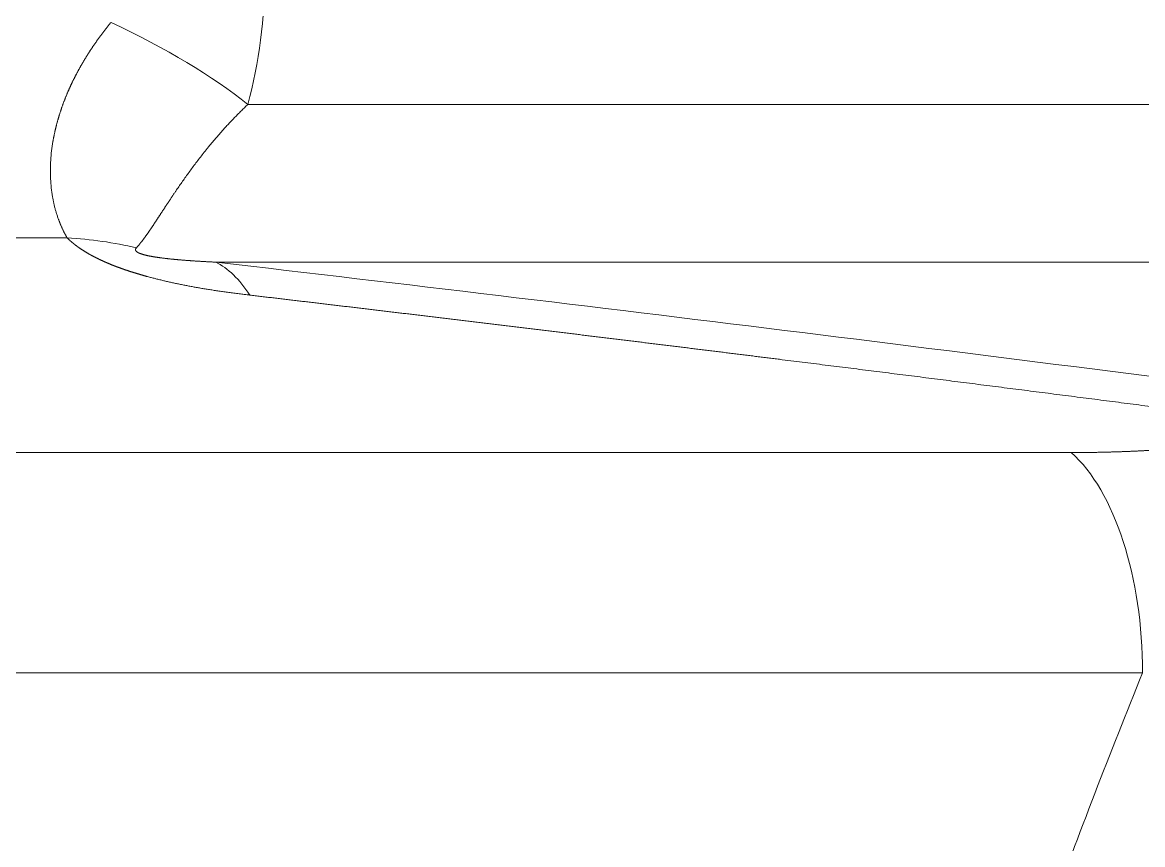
# Model space of a CAD drawing. Header units: millimetres. Extents: x 4664 to 8864, y -38 to 2932.
# Drawn here: x 7827.81 to 7833.89, y 1802.69 to 1807.16 of the extents above; entities that cross this region are included whole.
import ezdxf

# ---------------------------------------------------------------- set-up
doc = ezdxf.new("R2010")
doc.units = ezdxf.units.MM

msp = doc.modelspace()

# ---------------------------------------------------------------- linework, layer by layer
at = {"lineweight": 5}
for p, q in [((7841.5375, 1806.7114), (7829.0313, 1806.7114)), ((7828.05, 1805.9873), (7809.6476, 1805.9873)), ((7828.8569, 1805.8553), (7838.1097, 1805.8553)), ((7833.5016, 1804.8221), (7812.9826, 1804.8221)), ((7833.8887, 1803.6274), (7812.5709, 1803.6274))]:
    msp.add_line(p, q, dxfattribs=at)
at = {"lineweight": 5, "extrusion": (0, 0, -1)}
for centre, major_axis, ratio, start_param, end_param in [((7826.8918, 1806.7114), (2.5259, -0.6646), 0.341532, 5.205886, 5.626781), ((7827.4673, 1803.598), (1.851, 1.8427), 0.824618, 5.645584, 5.811601), ((7828.467, 1803.2872), (0.3015, 2.5944), 0.315798, 0.11039, 0.365226), ((7850.6804, 1797.2458), (54.288, -8.8397), 0.099808, 4.282503, 4.405157), ((7833.2393, 1803.6274), (0, -1.3059), 0.497219, 3.557424, 4.712389)]:
    msp.add_ellipse(centre, major_axis=major_axis, ratio=ratio, start_param=start_param, end_param=end_param, dxfattribs=at)
at = {"lineweight": 5}
for points, knots in [([(7829.0313, 1806.7114), (7829.0905, 1806.9362), (7829.1242, 1807.1797), (7829.1241, 1807.6685), (7829.0904, 1807.9116), (7829.0313, 1808.1362)], [0, 0, 0, 0, 0.5, 0.5, 1, 1, 1, 1]), ([(7828.2882, 1807.1563), (7828.2869, 1807.1547), (7828.2844, 1807.1516), (7828.2806, 1807.1469), (7828.2768, 1807.1423), (7828.273, 1807.1376), (7828.2692, 1807.1329), (7828.2655, 1807.1282), (7828.2618, 1807.1235), (7828.2581, 1807.1188), (7828.2544, 1807.114), (7828.2507, 1807.1093), (7828.2471, 1807.1046), (7828.2435, 1807.0998), (7828.2399, 1807.0951), (7828.2363, 1807.0903), (7828.2328, 1807.0856), (7828.2292, 1807.0808), (7828.2257, 1807.076), (7828.2222, 1807.0713), (7828.2188, 1807.0665), (7828.2153, 1807.0617), (7828.2119, 1807.0569), (7828.2085, 1807.0521), (7828.2051, 1807.0473), (7828.2018, 1807.0425), (7828.1984, 1807.0377), (7828.1951, 1807.0329), (7828.1918, 1807.028), (7828.1885, 1807.0232), (7828.1853, 1807.0184), (7828.182, 1807.0135), (7828.1788, 1807.0087), (7828.1756, 1807.0038), (7828.1725, 1806.999), (7828.1693, 1806.9941), (7828.1662, 1806.9893), (7828.1631, 1806.9844), (7828.16, 1806.9795), (7828.157, 1806.9746), (7828.1539, 1806.9698), (7828.1509, 1806.9649), (7828.1479, 1806.96), (7828.145, 1806.9551), (7828.142, 1806.9502), (7828.1391, 1806.9453), (7828.1362, 1806.9404), (7828.1333, 1806.9355), (7828.1305, 1806.9305), (7828.1276, 1806.9256), (7828.1248, 1806.9207), (7828.122, 1806.9158), (7828.1192, 1806.9109), (7828.1165, 1806.9059), (7828.1138, 1806.901), (7828.1111, 1806.8961), (7828.1084, 1806.8911), (7828.1057, 1806.8862), (7828.1031, 1806.8812), (7828.1005, 1806.8763), (7828.0979, 1806.8713), (7828.0953, 1806.8664), (7828.0928, 1806.8614), (7828.0903, 1806.8565), (7828.0878, 1806.8515), (7828.0853, 1806.8465), (7828.0829, 1806.8416), (7828.0804, 1806.8366), (7828.078, 1806.8316), (7828.0756, 1806.8267), (7828.0733, 1806.8217), (7828.0709, 1806.8167), (7828.0686, 1806.8117), (7828.0663, 1806.8068), (7828.0641, 1806.8018), (7828.0618, 1806.7968), (7828.0596, 1806.7918), (7828.0574, 1806.7868), (7828.0553, 1806.7819), (7828.0531, 1806.7769), (7828.051, 1806.7719), (7828.0489, 1806.7669), (7828.0468, 1806.7619), (7828.0447, 1806.7569), (7828.0427, 1806.7519), (7828.0407, 1806.747), (7828.0387, 1806.742), (7828.0368, 1806.737), (7828.0348, 1806.732), (7828.0329, 1806.727), (7828.031, 1806.722), (7828.0292, 1806.717), (7828.0273, 1806.7121), (7828.0255, 1806.7071), (7828.0237, 1806.7021), (7828.0219, 1806.6971), (7828.0202, 1806.6921), (7828.0185, 1806.6871), (7828.0168, 1806.6822), (7828.0151, 1806.6772), (7828.0135, 1806.6722), (7828.0118, 1806.6672), (7828.0102, 1806.6622), (7828.0087, 1806.6573), (7828.0071, 1806.6523), (7828.0056, 1806.6473), (7828.0041, 1806.6424), (7828.0026, 1806.6374), (7828.0011, 1806.6324), (7827.9997, 1806.6275), (7827.9983, 1806.6225), (7827.9969, 1806.6176), (7827.9956, 1806.6126), (7827.9942, 1806.6077), (7827.9929, 1806.6027), (7827.9916, 1806.5978), (7827.9904, 1806.5928), (7827.9891, 1806.5879), (7827.9879, 1806.583), (7827.9868, 1806.578), (7827.9856, 1806.5731), (7827.9845, 1806.5682), (7827.9833, 1806.5633), (7827.9823, 1806.5584), (7827.9812, 1806.5535), (7827.9802, 1806.5486), (7827.9792, 1806.5437), (7827.9782, 1806.5388), (7827.9772, 1806.5339), (7827.9763, 1806.529), (7827.9754, 1806.5241), (7827.9745, 1806.5192), (7827.9736, 1806.5144), (7827.9701, 1806.4941), (7827.965, 1806.4583), (7827.9604, 1806.4076), (7827.9585, 1806.3571), (7827.9594, 1806.3071), (7827.9632, 1806.258), (7827.9684, 1806.2206), (7827.9734, 1806.1938), (7827.977, 1806.1767), (7827.9811, 1806.1593), (7827.9857, 1806.1415), (7827.991, 1806.1235), (7827.9968, 1806.1053), (7828.0018, 1806.0913), (7828.0055, 1806.0814), (7828.0077, 1806.0755), (7828.01, 1806.0698), (7828.0122, 1806.0641), (7828.0146, 1806.0585), (7828.0169, 1806.0529), (7828.0193, 1806.0474), (7828.0217, 1806.042), (7828.0242, 1806.0367), (7828.0266, 1806.0314), (7828.0291, 1806.0262), (7828.0316, 1806.0211), (7828.0342, 1806.016), (7828.0368, 1806.011), (7828.0394, 1806.0061), (7828.042, 1806.0013), (7828.0446, 1805.9966), (7828.0473, 1805.9919), (7828.0491, 1805.9888), (7828.05, 1805.9873)], [0, 0, 0, 0, 0.003859, 0.007715, 0.01157, 0.015422, 0.019272, 0.023121, 0.026967, 0.030812, 0.034655, 0.038496, 0.042335, 0.046172, 0.050007, 0.05384, 0.057672, 0.061502, 0.06533, 0.069157, 0.072981, 0.076804, 0.080626, 0.084446, 0.088264, 0.092081, 0.095896, 0.099709, 0.103521, 0.107332, 0.111141, 0.114948, 0.118754, 0.122559, 0.126362, 0.130164, 0.133965, 0.137764, 0.141562, 0.145359, 0.149154, 0.152948, 0.156741, 0.160533, 0.164324, 0.168113, 0.171902, 0.175689, 0.179475, 0.18326, 0.187044, 0.190827, 0.194609, 0.19839, 0.202171, 0.20595, 0.209728, 0.213506, 0.217282, 0.221058, 0.224833, 0.228607, 0.232381, 0.236153, 0.239925, 0.243697, 0.247467, 0.251237, 0.255006, 0.258775, 0.262543, 0.266311, 0.270078, 0.273844, 0.27761, 0.281376, 0.285141, 0.288906, 0.29267, 0.296434, 0.300198, 0.303961, 0.307724, 0.311486, 0.315249, 0.319011, 0.322773, 0.326535, 0.330296, 0.334057, 0.337819, 0.34158, 0.345341, 0.349102, 0.352863, 0.356624, 0.360385, 0.364146, 0.367907, 0.371669, 0.37543, 0.379191, 0.382953, 0.386715, 0.390477, 0.394239, 0.398001, 0.401764, 0.405527, 0.409291, 0.413054, 0.416818, 0.420583, 0.424347, 0.428113, 0.431878, 0.435645, 0.439411, 0.443178, 0.446946, 0.450714, 0.454483, 0.458253, 0.462023, 0.465794, 0.469565, 0.473337, 0.47711, 0.480884, 0.484658, 0.488434, 0.49221, 0.495987, 0.499764, 0.539466, 0.579935, 0.621194, 0.663266, 0.706173, 0.749935, 0.765539, 0.781883, 0.798967, 0.816792, 0.835357, 0.854665, 0.874715, 0.88132, 0.887925, 0.894528, 0.90113, 0.90773, 0.91433, 0.920927, 0.927524, 0.934119, 0.940713, 0.947306, 0.953897, 0.960487, 0.967076, 0.973663, 0.980249, 0.986834, 0.993418, 1, 1, 1, 1]), ([(7828.4259, 1805.933), (7828.4264, 1805.9336), (7828.4275, 1805.9348), (7828.4292, 1805.9366), (7828.4308, 1805.9385), (7828.4325, 1805.9404), (7828.4342, 1805.9423), (7828.4359, 1805.9443), (7828.4376, 1805.9463), (7828.4393, 1805.9483), (7828.4411, 1805.9504), (7828.4428, 1805.9525), (7828.4446, 1805.9546), (7828.4464, 1805.9568), (7828.4482, 1805.959), (7828.45, 1805.9613), (7828.4518, 1805.9636), (7828.4536, 1805.9659), (7828.4555, 1805.9683), (7828.4574, 1805.9707), (7828.4593, 1805.9732), (7828.4612, 1805.9757), (7828.4631, 1805.9782), (7828.465, 1805.9808), (7828.467, 1805.9835), (7828.469, 1805.9861), (7828.471, 1805.9889), (7828.473, 1805.9916), (7828.475, 1805.9944), (7828.4771, 1805.9973), (7828.4791, 1806.0002), (7828.4812, 1806.0031), (7828.4833, 1806.0061), (7828.4855, 1806.0091), (7828.4876, 1806.0122), (7828.4898, 1806.0153), (7828.492, 1806.0185), (7828.4943, 1806.0217), (7828.4965, 1806.025), (7828.4988, 1806.0283), (7828.5011, 1806.0317), (7828.5034, 1806.0351), (7828.5058, 1806.0386), (7828.5082, 1806.0421), (7828.5106, 1806.0457), (7828.513, 1806.0493), (7828.5155, 1806.053), (7828.518, 1806.0568), (7828.5205, 1806.0605), (7828.523, 1806.0644), (7828.5256, 1806.0683), (7828.5282, 1806.0722), (7828.5309, 1806.0762), (7828.5335, 1806.0803), (7828.5362, 1806.0844), (7828.539, 1806.0886), (7828.5417, 1806.0928), (7828.5446, 1806.0971), (7828.5474, 1806.1014), (7828.5503, 1806.1058), (7828.5532, 1806.1103), (7828.5561, 1806.1148), (7828.5591, 1806.1194), (7828.5622, 1806.124), (7828.5652, 1806.1287), (7828.5683, 1806.1334), (7828.5715, 1806.1382), (7828.5747, 1806.1431), (7828.5779, 1806.148), (7828.5812, 1806.153), (7828.5845, 1806.1581), (7828.5879, 1806.1632), (7828.5913, 1806.1683), (7828.5947, 1806.1736), (7828.5982, 1806.1789), (7828.6017, 1806.1842), (7828.6053, 1806.1896), (7828.609, 1806.1951), (7828.6127, 1806.2007), (7828.6164, 1806.2063), (7828.6202, 1806.2119), (7828.624, 1806.2177), (7828.6279, 1806.2235), (7828.6319, 1806.2293), (7828.6359, 1806.2352), (7828.6399, 1806.2412), (7828.6479, 1806.2529), (7828.66, 1806.2705), (7828.6766, 1806.2944), (7828.6938, 1806.3186), (7828.7116, 1806.3432), (7828.7299, 1806.3682), (7828.7489, 1806.3935), (7828.7685, 1806.4191), (7828.7887, 1806.445), (7828.8048, 1806.4652), (7828.8164, 1806.4796), (7828.8232, 1806.4879), (7828.8301, 1806.4963), (7828.837, 1806.5046), (7828.844, 1806.513), (7828.8511, 1806.5213), (7828.8583, 1806.5297), (7828.8655, 1806.538), (7828.8727, 1806.5464), (7828.8801, 1806.5547), (7828.8875, 1806.5631), (7828.895, 1806.5714), (7828.9025, 1806.5797), (7828.9101, 1806.5881), (7828.9177, 1806.5964), (7828.9255, 1806.6047), (7828.9332, 1806.613), (7828.9411, 1806.6212), (7828.949, 1806.6295), (7828.9569, 1806.6378), (7828.965, 1806.646), (7828.9731, 1806.6542), (7828.9812, 1806.6624), (7828.9894, 1806.6706), (7828.9977, 1806.6788), (7829.006, 1806.687), (7829.0144, 1806.6951), (7829.0228, 1806.7033), (7829.0285, 1806.7087), (7829.0313, 1806.7114)], [0, 0, 0, 0, 0.004458, 0.00895, 0.013476, 0.018036, 0.02263, 0.027257, 0.031919, 0.036614, 0.041343, 0.046106, 0.050902, 0.055733, 0.060597, 0.065496, 0.070428, 0.075394, 0.080394, 0.085428, 0.090496, 0.095597, 0.100733, 0.105902, 0.111106, 0.116343, 0.121614, 0.126919, 0.132258, 0.137631, 0.143038, 0.148478, 0.153953, 0.159462, 0.165004, 0.17058, 0.176191, 0.181835, 0.187513, 0.193225, 0.198971, 0.204751, 0.210565, 0.216413, 0.222295, 0.228211, 0.23416, 0.240144, 0.246162, 0.252213, 0.258299, 0.264418, 0.270572, 0.276759, 0.282981, 0.289236, 0.295525, 0.301848, 0.308206, 0.314597, 0.321022, 0.327481, 0.333974, 0.340501, 0.347062, 0.353657, 0.360286, 0.366949, 0.373646, 0.380377, 0.387142, 0.393941, 0.400774, 0.407641, 0.414542, 0.421477, 0.428446, 0.435449, 0.442485, 0.449556, 0.456661, 0.4638, 0.470973, 0.47818, 0.48542, 0.492695, 0.500004, 0.527882, 0.555727, 0.58354, 0.611321, 0.639069, 0.666785, 0.694469, 0.72212, 0.749739, 0.758495, 0.767243, 0.775981, 0.78471, 0.793431, 0.802142, 0.810844, 0.819536, 0.82822, 0.836895, 0.845561, 0.854217, 0.862865, 0.871504, 0.880133, 0.888754, 0.897365, 0.905967, 0.914561, 0.923145, 0.931721, 0.940287, 0.948844, 0.957393, 0.965932, 0.974463, 0.982984, 0.991497, 1, 1, 1, 1]), ([(7828.05, 1805.9873), (7828.0506, 1805.9868), (7828.0516, 1805.9857), (7828.0532, 1805.9842), (7828.0548, 1805.9826), (7828.0564, 1805.9811), (7828.058, 1805.9795), (7828.0596, 1805.978), (7828.0612, 1805.9765), (7828.0629, 1805.9749), (7828.0646, 1805.9734), (7828.0663, 1805.9719), (7828.068, 1805.9704), (7828.0697, 1805.9689), (7828.0714, 1805.9673), (7828.0732, 1805.9658), (7828.0749, 1805.9643), (7828.0767, 1805.9628), (7828.0785, 1805.9613), (7828.0803, 1805.9598), (7828.0821, 1805.9583), (7828.0839, 1805.9568), (7828.0857, 1805.9553), (7828.0876, 1805.9539), (7828.0895, 1805.9524), (7828.0914, 1805.9509), (7828.0933, 1805.9494), (7828.0952, 1805.948), (7828.0971, 1805.9465), (7828.099, 1805.945), (7828.101, 1805.9436), (7828.103, 1805.9421), (7828.1049, 1805.9406), (7828.1069, 1805.9392), (7828.1089, 1805.9377), (7828.111, 1805.9363), (7828.113, 1805.9348), (7828.1151, 1805.9334), (7828.1171, 1805.932), (7828.1192, 1805.9305), (7828.1213, 1805.9291), (7828.1234, 1805.9277), (7828.1255, 1805.9262), (7828.1277, 1805.9248), (7828.1298, 1805.9234), (7828.132, 1805.922), (7828.1342, 1805.9206), (7828.1363, 1805.9192), (7828.1386, 1805.9178), (7828.1408, 1805.9164), (7828.143, 1805.915), (7828.1453, 1805.9136), (7828.1475, 1805.9122), (7828.1498, 1805.9108), (7828.1521, 1805.9094), (7828.1544, 1805.908), (7828.1567, 1805.9066), (7828.159, 1805.9052), (7828.1614, 1805.9039), (7828.1637, 1805.9025), (7828.1661, 1805.9011), (7828.1685, 1805.8998), (7828.1709, 1805.8984), (7828.1733, 1805.8971), (7828.1758, 1805.8957), (7828.1782, 1805.8943), (7828.1807, 1805.893), (7828.1831, 1805.8916), (7828.1856, 1805.8903), (7828.1881, 1805.889), (7828.1906, 1805.8876), (7828.1932, 1805.8863), (7828.1957, 1805.885), (7828.1983, 1805.8836), (7828.2008, 1805.8823), (7828.2034, 1805.881), (7828.206, 1805.8797), (7828.2086, 1805.8784), (7828.2113, 1805.8771), (7828.2139, 1805.8758), (7828.2165, 1805.8744), (7828.2192, 1805.8731), (7828.2219, 1805.8718), (7828.2246, 1805.8706), (7828.2273, 1805.8693), (7828.23, 1805.868), (7828.2328, 1805.8667), (7828.2355, 1805.8654), (7828.2383, 1805.8641), (7828.2411, 1805.8629), (7828.2438, 1805.8616), (7828.2467, 1805.8603), (7828.2495, 1805.859), (7828.2523, 1805.8578), (7828.2552, 1805.8565), (7828.258, 1805.8553), (7828.2609, 1805.854), (7828.2638, 1805.8528), (7828.2667, 1805.8515), (7828.2696, 1805.8503), (7828.2725, 1805.849), (7828.2755, 1805.8478), (7828.2785, 1805.8466), (7828.2814, 1805.8453), (7828.2844, 1805.8441), (7828.2874, 1805.8429), (7828.2904, 1805.8417), (7828.2935, 1805.8404), (7828.2965, 1805.8392), (7828.2996, 1805.838), (7828.3026, 1805.8368), (7828.3057, 1805.8356), (7828.3088, 1805.8344), (7828.3119, 1805.8332), (7828.3151, 1805.832), (7828.3182, 1805.8308), (7828.3214, 1805.8296), (7828.3245, 1805.8284), (7828.3277, 1805.8273), (7828.3309, 1805.8261), (7828.3341, 1805.8249), (7828.3374, 1805.8237), (7828.3406, 1805.8226), (7828.3438, 1805.8214), (7828.3471, 1805.8202), (7828.3504, 1805.8191), (7828.3537, 1805.8179), (7828.357, 1805.8167), (7828.3603, 1805.8156), (7828.3637, 1805.8144), (7828.367, 1805.8133), (7828.3704, 1805.8122), (7828.3738, 1805.811), (7828.3771, 1805.8099), (7828.3806, 1805.8088), (7828.384, 1805.8076), (7828.3874, 1805.8065), (7828.3909, 1805.8054), (7828.3943, 1805.8043), (7828.3978, 1805.8031), (7828.4013, 1805.802), (7828.4048, 1805.8009), (7828.4083, 1805.7998), (7828.4118, 1805.7987), (7828.4154, 1805.7976), (7828.4189, 1805.7965), (7828.4225, 1805.7954), (7828.4261, 1805.7943), (7828.4297, 1805.7932), (7828.4333, 1805.7922), (7828.4369, 1805.7911), (7828.4406, 1805.79), (7828.4442, 1805.7889), (7828.4479, 1805.7878), (7828.4516, 1805.7868), (7828.4553, 1805.7857), (7828.459, 1805.7847), (7828.4627, 1805.7836), (7828.4665, 1805.7825), (7828.4702, 1805.7815), (7828.474, 1805.7804), (7828.4778, 1805.7794), (7828.487, 1805.7769), (7828.5017, 1805.7729), (7828.5221, 1805.7676), (7828.5428, 1805.7624), (7828.5636, 1805.7573), (7828.5848, 1805.7523), (7828.6062, 1805.7474), (7828.6278, 1805.7426), (7828.6497, 1805.738), (7828.6718, 1805.7334), (7828.6942, 1805.7289), (7828.7169, 1805.7246), (7828.7398, 1805.7204), (7828.7591, 1805.7169), (7828.7747, 1805.7142), (7828.7867, 1805.7122), (7828.7988, 1805.7102), (7828.811, 1805.7082), (7828.8234, 1805.7062), (7828.836, 1805.7042), (7828.8487, 1805.7023), (7828.8615, 1805.7003), (7828.8745, 1805.6984), (7828.8876, 1805.6965), (7828.9008, 1805.6946), (7828.9142, 1805.6927), (7828.9278, 1805.6908), (7828.9414, 1805.689), (7828.9553, 1805.6872), (7828.9692, 1805.6853), (7828.9834, 1805.6835), (7828.9976, 1805.6817), (7829.012, 1805.68), (7829.0266, 1805.6782), (7829.0363, 1805.6771), (7829.0412, 1805.6765)], [0, 0, 0, 0, 0.003331, 0.006653, 0.009966, 0.013271, 0.016566, 0.019854, 0.023133, 0.026403, 0.029666, 0.03292, 0.036166, 0.039405, 0.042635, 0.045858, 0.049073, 0.052281, 0.055482, 0.058675, 0.061861, 0.065039, 0.068211, 0.071376, 0.074534, 0.077686, 0.080831, 0.08397, 0.087102, 0.090229, 0.093349, 0.096463, 0.099571, 0.102674, 0.105771, 0.108862, 0.111948, 0.115029, 0.118105, 0.121176, 0.124241, 0.127302, 0.130359, 0.133411, 0.136458, 0.139501, 0.14254, 0.145575, 0.148606, 0.151633, 0.154656, 0.157676, 0.160693, 0.163706, 0.166716, 0.169723, 0.172727, 0.175728, 0.178726, 0.181722, 0.184716, 0.187707, 0.190696, 0.193683, 0.196668, 0.199652, 0.202634, 0.205614, 0.208593, 0.21157, 0.214547, 0.217522, 0.220497, 0.223471, 0.226444, 0.229417, 0.23239, 0.235362, 0.238334, 0.241307, 0.244279, 0.247252, 0.250225, 0.253199, 0.256174, 0.259149, 0.262125, 0.265103, 0.268081, 0.271061, 0.274043, 0.277026, 0.280011, 0.282998, 0.285986, 0.288977, 0.29197, 0.294966, 0.297964, 0.300965, 0.303968, 0.306974, 0.309984, 0.312996, 0.316012, 0.319031, 0.322054, 0.32508, 0.32811, 0.331144, 0.334182, 0.337225, 0.340271, 0.343322, 0.346377, 0.349437, 0.352501, 0.355571, 0.358645, 0.361725, 0.36481, 0.3679, 0.370995, 0.374096, 0.377203, 0.380315, 0.383434, 0.386558, 0.389688, 0.392825, 0.395968, 0.399118, 0.402274, 0.405436, 0.408606, 0.411782, 0.414965, 0.418156, 0.421354, 0.424558, 0.427771, 0.430991, 0.434218, 0.437453, 0.440696, 0.443947, 0.447206, 0.450473, 0.453748, 0.457031, 0.460323, 0.463624, 0.466932, 0.47025, 0.473576, 0.476912, 0.480256, 0.483609, 0.486971, 0.490343, 0.493724, 0.497114, 0.500514, 0.518492, 0.536632, 0.554945, 0.573441, 0.592128, 0.611016, 0.630114, 0.649431, 0.668975, 0.688753, 0.708774, 0.729046, 0.749574, 0.760073, 0.77071, 0.781486, 0.792402, 0.803457, 0.814654, 0.825993, 0.837475, 0.8491, 0.860869, 0.872782, 0.884841, 0.897046, 0.909397, 0.921895, 0.934541, 0.947335, 0.960277, 0.973369, 0.986609, 1, 1, 1, 1]), ([(7828.8569, 1805.8553), (7828.8542, 1805.8554), (7828.8489, 1805.8557), (7828.8409, 1805.8561), (7828.8331, 1805.8565), (7828.8253, 1805.8569), (7828.8175, 1805.8573), (7828.8099, 1805.8577), (7828.8023, 1805.8581), (7828.7948, 1805.8585), (7828.7874, 1805.8589), (7828.78, 1805.8594), (7828.7727, 1805.8598), (7828.7655, 1805.8602), (7828.7584, 1805.8607), (7828.7513, 1805.8611), (7828.7444, 1805.8616), (7828.7374, 1805.862), (7828.7306, 1805.8625), (7828.7239, 1805.863), (7828.7172, 1805.8634), (7828.7106, 1805.8639), (7828.704, 1805.8644), (7828.6976, 1805.8649), (7828.6912, 1805.8653), (7828.6849, 1805.8658), (7828.6786, 1805.8663), (7828.6725, 1805.8668), (7828.6664, 1805.8673), (7828.6603, 1805.8679), (7828.6544, 1805.8684), (7828.6485, 1805.8689), (7828.6428, 1805.8694), (7828.637, 1805.8699), (7828.6314, 1805.8705), (7828.6258, 1805.871), (7828.6203, 1805.8716), (7828.6149, 1805.8721), (7828.6096, 1805.8727), (7828.6043, 1805.8732), (7828.5991, 1805.8738), (7828.594, 1805.8744), (7828.5889, 1805.8749), (7828.584, 1805.8755), (7828.5791, 1805.8761), (7828.5742, 1805.8767), (7828.5695, 1805.8773), (7828.5648, 1805.8779), (7828.5602, 1805.8785), (7828.5557, 1805.8791), (7828.5513, 1805.8797), (7828.5469, 1805.8803), (7828.5426, 1805.8809), (7828.5384, 1805.8815), (7828.5342, 1805.8821), (7828.5301, 1805.8828), (7828.5261, 1805.8834), (7828.5222, 1805.884), (7828.5184, 1805.8847), (7828.5146, 1805.8853), (7828.5109, 1805.886), (7828.5073, 1805.8866), (7828.5037, 1805.8873), (7828.5002, 1805.888), (7828.4968, 1805.8886), (7828.4935, 1805.8893), (7828.4902, 1805.89), (7828.4871, 1805.8907), (7828.484, 1805.8914), (7828.4809, 1805.8921), (7828.478, 1805.8928), (7828.4751, 1805.8935), (7828.4723, 1805.8942), (7828.4696, 1805.8949), (7828.4669, 1805.8956), (7828.4643, 1805.8963), (7828.4618, 1805.897), (7828.4594, 1805.8978), (7828.457, 1805.8985), (7828.4548, 1805.8992), (7828.4525, 1805.9), (7828.4504, 1805.9007), (7828.4484, 1805.9015), (7828.4464, 1805.9022), (7828.4445, 1805.903), (7828.4426, 1805.9037), (7828.4409, 1805.9045), (7828.4392, 1805.9053), (7828.4376, 1805.906), (7828.4361, 1805.9068), (7828.4346, 1805.9076), (7828.4332, 1805.9084), (7828.4319, 1805.9092), (7828.4307, 1805.91), (7828.4295, 1805.9108), (7828.4284, 1805.9116), (7828.4274, 1805.9124), (7828.4265, 1805.9132), (7828.4257, 1805.914), (7828.4249, 1805.9149), (7828.4242, 1805.9157), (7828.4235, 1805.9165), (7828.423, 1805.9173), (7828.4225, 1805.9182), (7828.4221, 1805.919), (7828.4218, 1805.9199), (7828.4215, 1805.9207), (7828.4214, 1805.9216), (7828.4212, 1805.9224), (7828.4212, 1805.9233), (7828.4213, 1805.9242), (7828.4214, 1805.925), (7828.4216, 1805.9259), (7828.4219, 1805.9268), (7828.4222, 1805.9277), (7828.4226, 1805.9285), (7828.4231, 1805.9294), (7828.4237, 1805.9303), (7828.4244, 1805.9312), (7828.4251, 1805.9321), (7828.4256, 1805.9327), (7828.4259, 1805.933)], [0, 0, 0, 0, 0.017906, 0.035612, 0.05312, 0.070428, 0.087536, 0.104446, 0.121157, 0.137669, 0.153982, 0.170096, 0.186012, 0.20173, 0.217249, 0.23257, 0.247692, 0.262617, 0.277344, 0.291873, 0.306204, 0.320338, 0.334275, 0.348015, 0.361558, 0.374903, 0.388053, 0.401006, 0.413762, 0.426323, 0.438688, 0.450857, 0.462831, 0.474611, 0.486195, 0.497584, 0.50878, 0.519782, 0.53059, 0.541204, 0.551626, 0.561856, 0.571893, 0.581739, 0.591394, 0.600857, 0.610131, 0.619215, 0.62811, 0.636816, 0.645335, 0.653667, 0.661812, 0.669772, 0.677547, 0.685138, 0.692547, 0.699774, 0.70682, 0.713687, 0.720376, 0.726889, 0.733227, 0.739391, 0.745385, 0.751208, 0.756865, 0.762357, 0.767687, 0.772858, 0.777873, 0.782735, 0.787448, 0.792017, 0.796446, 0.800739, 0.804903, 0.808943, 0.812866, 0.81668, 0.820392, 0.82401, 0.827544, 0.831003, 0.834399, 0.837742, 0.841044, 0.844316, 0.847572, 0.850824, 0.854085, 0.857366, 0.860681, 0.864041, 0.867458, 0.870943, 0.874505, 0.878155, 0.881902, 0.885753, 0.889717, 0.8938, 0.898009, 0.902349, 0.906826, 0.911445, 0.916211, 0.921126, 0.926195, 0.931422, 0.936808, 0.942358, 0.948073, 0.953957, 0.96001, 0.966235, 0.972634, 0.979209, 0.98596, 0.99289, 1, 1, 1, 1]), ([(7829.0412, 1805.6765), (7829.051, 1805.6753), (7829.0705, 1805.673), (7829.0999, 1805.6696), (7829.1292, 1805.6661), (7829.1586, 1805.6627), (7829.188, 1805.6592), (7829.2173, 1805.6557), (7829.2467, 1805.6523), (7829.2762, 1805.6488), (7829.3056, 1805.6453), (7829.335, 1805.6418), (7829.3645, 1805.6383), (7829.394, 1805.6348), (7829.4235, 1805.6313), (7829.453, 1805.6278), (7829.4825, 1805.6243), (7829.512, 1805.6208), (7829.5416, 1805.6173), (7829.5711, 1805.6138), (7829.6007, 1805.6103), (7829.6303, 1805.6068), (7829.6599, 1805.6032), (7829.6895, 1805.5997), (7829.7191, 1805.5962), (7829.7487, 1805.5926), (7829.7784, 1805.5891), (7829.808, 1805.5856), (7829.8377, 1805.582), (7829.8674, 1805.5785), (7829.8971, 1805.5749), (7829.9268, 1805.5713), (7829.9565, 1805.5678), (7829.9863, 1805.5642), (7830.016, 1805.5606), (7830.0458, 1805.5571), (7830.0756, 1805.5535), (7830.1054, 1805.5499), (7830.1352, 1805.5463), (7830.165, 1805.5427), (7830.1949, 1805.5391), (7830.2247, 1805.5355), (7830.2546, 1805.5319), (7830.2844, 1805.5283), (7830.3143, 1805.5247), (7830.3442, 1805.5211), (7830.3741, 1805.5175), (7830.4041, 1805.5139), (7830.434, 1805.5103), (7830.464, 1805.5066), (7830.4939, 1805.503), (7830.5239, 1805.4994), (7830.5539, 1805.4957), (7830.5839, 1805.4921), (7830.6139, 1805.4884), (7830.644, 1805.4848), (7830.674, 1805.4811), (7830.7041, 1805.4775), (7830.7342, 1805.4738), (7830.7642, 1805.4701), (7830.7943, 1805.4665), (7830.8244, 1805.4628), (7830.8546, 1805.4591), (7830.8847, 1805.4554), (7830.9149, 1805.4518), (7830.945, 1805.4481), (7830.9752, 1805.4444), (7831.0054, 1805.4407), (7831.0356, 1805.437), (7831.0658, 1805.4333), (7831.096, 1805.4296), (7831.1263, 1805.4259), (7831.1565, 1805.4222), (7831.1868, 1805.4184), (7831.2171, 1805.4147), (7831.2474, 1805.411), (7831.2777, 1805.4073), (7831.308, 1805.4035), (7831.3383, 1805.3998), (7831.3687, 1805.3961), (7831.399, 1805.3923), (7831.4294, 1805.3886), (7831.4598, 1805.3848), (7831.4902, 1805.3811), (7831.5206, 1805.3773), (7831.551, 1805.3735), (7831.5814, 1805.3698), (7831.6119, 1805.366), (7831.6423, 1805.3622), (7831.6728, 1805.3584), (7831.7033, 1805.3547), (7831.7338, 1805.3509), (7831.7643, 1805.3471), (7831.7948, 1805.3433), (7831.8253, 1805.3395), (7831.8559, 1805.3357), (7831.8865, 1805.3319), (7831.9275, 1805.3268), (7831.979, 1805.3203), (7832.0411, 1805.3126), (7832.1032, 1805.3048), (7832.1654, 1805.297), (7832.2277, 1805.2893), (7832.29, 1805.2814), (7832.3524, 1805.2736), (7832.4148, 1805.2657), (7832.4774, 1805.2579), (7832.5399, 1805.25), (7832.6026, 1805.2421), (7832.6653, 1805.2342), (7832.7281, 1805.2262), (7832.7909, 1805.2183), (7832.8538, 1805.2103), (7832.9168, 1805.2023), (7832.9798, 1805.1943), (7833.0429, 1805.1863), (7833.1061, 1805.1782), (7833.1693, 1805.1702), (7833.2326, 1805.1621), (7833.296, 1805.154), (7833.3594, 1805.1459), (7833.4229, 1805.1378), (7833.4864, 1805.1296), (7833.55, 1805.1215), (7833.6137, 1805.1133), (7833.6774, 1805.1051), (7833.7412, 1805.0969), (7833.8051, 1805.0887), (7833.869, 1805.0804), (7833.933, 1805.0721), (7833.997, 1805.0639), (7834.0611, 1805.0556), (7834.1253, 1805.0472), (7834.1895, 1805.0389), (7834.2538, 1805.0305), (7834.3182, 1805.0222), (7834.3826, 1805.0138), (7834.447, 1805.0054), (7834.5116, 1804.997), (7834.5762, 1804.9885), (7834.6408, 1804.9801), (7834.7056, 1804.9716), (7834.7703, 1804.9631), (7834.8136, 1804.9574), (7834.8352, 1804.9546)], [0, 0, 0, 0, 0.005143, 0.010288, 0.015434, 0.020581, 0.02573, 0.03088, 0.036031, 0.041184, 0.046339, 0.051494, 0.056651, 0.06181, 0.06697, 0.072131, 0.077294, 0.082458, 0.087623, 0.09279, 0.097958, 0.103128, 0.108299, 0.113472, 0.118645, 0.123821, 0.128997, 0.134175, 0.139354, 0.144535, 0.149717, 0.154901, 0.160086, 0.165272, 0.17046, 0.175649, 0.180839, 0.186031, 0.191224, 0.196419, 0.201615, 0.206812, 0.212011, 0.217211, 0.222412, 0.227615, 0.232819, 0.238025, 0.243232, 0.24844, 0.25365, 0.258861, 0.264073, 0.269287, 0.274502, 0.279719, 0.284937, 0.290156, 0.295377, 0.300599, 0.305822, 0.311047, 0.316273, 0.3215, 0.326729, 0.331959, 0.337191, 0.342424, 0.347658, 0.352894, 0.358131, 0.363369, 0.368609, 0.37385, 0.379093, 0.384336, 0.389582, 0.394828, 0.400076, 0.405325, 0.410576, 0.415828, 0.421081, 0.426336, 0.431592, 0.436849, 0.442108, 0.447368, 0.452629, 0.457892, 0.463156, 0.468422, 0.473688, 0.478956, 0.484226, 0.489497, 0.494769, 0.500042, 0.510734, 0.521434, 0.532141, 0.542857, 0.55358, 0.564312, 0.575051, 0.585798, 0.596553, 0.607317, 0.618088, 0.628867, 0.639653, 0.650448, 0.661251, 0.672061, 0.682879, 0.693706, 0.70454, 0.715381, 0.726231, 0.737089, 0.747954, 0.758827, 0.769708, 0.780597, 0.791494, 0.802398, 0.81331, 0.82423, 0.835158, 0.846093, 0.857036, 0.867987, 0.878946, 0.889912, 0.900886, 0.911868, 0.922858, 0.933855, 0.94486, 0.955873, 0.966893, 0.977921, 0.988957, 1, 1, 1, 1]), ([(7834.8352, 1804.9546), (7834.8327, 1804.9541), (7834.8276, 1804.953), (7834.8201, 1804.9513), (7834.8125, 1804.9497), (7834.805, 1804.9481), (7834.7974, 1804.9465), (7834.7898, 1804.9449), (7834.7822, 1804.9433), (7834.7746, 1804.9418), (7834.767, 1804.9402), (7834.7594, 1804.9386), (7834.7517, 1804.9371), (7834.7441, 1804.9356), (7834.7364, 1804.9341), (7834.7288, 1804.9326), (7834.7211, 1804.9311), (7834.7134, 1804.9296), (7834.7058, 1804.9281), (7834.6981, 1804.9266), (7834.6904, 1804.9252), (7834.6827, 1804.9237), (7834.6749, 1804.9223), (7834.6672, 1804.9209), (7834.6595, 1804.9194), (7834.6517, 1804.918), (7834.644, 1804.9166), (7834.6362, 1804.9153), (7834.6284, 1804.9139), (7834.6207, 1804.9125), (7834.6129, 1804.9112), (7834.6051, 1804.9098), (7834.5973, 1804.9085), (7834.5894, 1804.9072), (7834.5816, 1804.9058), (7834.5738, 1804.9045), (7834.5659, 1804.9032), (7834.5581, 1804.902), (7834.5502, 1804.9007), (7834.5423, 1804.8994), (7834.5344, 1804.8982), (7834.5266, 1804.8969), (7834.5187, 1804.8957), (7834.5107, 1804.8945), (7834.5028, 1804.8933), (7834.4949, 1804.8921), (7834.487, 1804.8909), (7834.479, 1804.8897), (7834.4711, 1804.8885), (7834.4631, 1804.8874), (7834.4551, 1804.8862), (7834.4471, 1804.8851), (7834.4391, 1804.8839), (7834.4311, 1804.8828), (7834.4231, 1804.8817), (7834.4151, 1804.8806), (7834.4071, 1804.8795), (7834.399, 1804.8784), (7834.391, 1804.8774), (7834.3829, 1804.8763), (7834.3749, 1804.8753), (7834.3668, 1804.8742), (7834.3587, 1804.8732), (7834.3506, 1804.8722), (7834.3425, 1804.8712), (7834.3344, 1804.8702), (7834.3263, 1804.8692), (7834.3181, 1804.8682), (7834.31, 1804.8673), (7834.3019, 1804.8663), (7834.2937, 1804.8654), (7834.2855, 1804.8644), (7834.2773, 1804.8635), (7834.2692, 1804.8626), (7834.261, 1804.8617), (7834.2528, 1804.8608), (7834.2445, 1804.8599), (7834.2363, 1804.859), (7834.2281, 1804.8582), (7834.2198, 1804.8573), (7834.2116, 1804.8565), (7834.2033, 1804.8556), (7834.195, 1804.8548), (7834.1868, 1804.854), (7834.1785, 1804.8532), (7834.1702, 1804.8524), (7834.1619, 1804.8516), (7834.1535, 1804.8508), (7834.1452, 1804.8501), (7834.1369, 1804.8493), (7834.1285, 1804.8486), (7834.1202, 1804.8479), (7834.1118, 1804.8471), (7834.1034, 1804.8464), (7834.095, 1804.8457), (7834.0866, 1804.845), (7834.0782, 1804.8444), (7834.0698, 1804.8437), (7834.0614, 1804.843), (7834.0529, 1804.8424), (7834.0445, 1804.8417), (7834.036, 1804.8411), (7834.0276, 1804.8405), (7834.0191, 1804.8399), (7834.0106, 1804.8393), (7834.0021, 1804.8387), (7833.9936, 1804.8381), (7833.9851, 1804.8375), (7833.9766, 1804.837), (7833.968, 1804.8364), (7833.9595, 1804.8359), (7833.9509, 1804.8354), (7833.9424, 1804.8349), (7833.9338, 1804.8344), (7833.9252, 1804.8339), (7833.9166, 1804.8334), (7833.908, 1804.8329), (7833.8994, 1804.8324), (7833.8908, 1804.832), (7833.8822, 1804.8315), (7833.8735, 1804.8311), (7833.8649, 1804.8307), (7833.8562, 1804.8303), (7833.8476, 1804.8299), (7833.8389, 1804.8295), (7833.8302, 1804.8291), (7833.8215, 1804.8287), (7833.8128, 1804.8283), (7833.8041, 1804.828), (7833.7953, 1804.8276), (7833.7866, 1804.8273), (7833.7778, 1804.827), (7833.7691, 1804.8267), (7833.7603, 1804.8264), (7833.7515, 1804.8261), (7833.7427, 1804.8258), (7833.7339, 1804.8255), (7833.7251, 1804.8253), (7833.7163, 1804.825), (7833.7075, 1804.8248), (7833.6986, 1804.8246), (7833.6898, 1804.8243), (7833.6809, 1804.8241), (7833.6721, 1804.8239), (7833.6632, 1804.8237), (7833.6543, 1804.8236), (7833.6454, 1804.8234), (7833.6365, 1804.8232), (7833.6276, 1804.8231), (7833.6186, 1804.8229), (7833.6097, 1804.8228), (7833.6008, 1804.8227), (7833.5918, 1804.8226), (7833.5828, 1804.8225), (7833.5738, 1804.8224), (7833.5649, 1804.8223), (7833.5559, 1804.8223), (7833.5468, 1804.8222), (7833.5378, 1804.8222), (7833.5288, 1804.8221), (7833.5197, 1804.8221), (7833.5107, 1804.8221), (7833.5047, 1804.8221), (7833.5016, 1804.8221)], [0, 0, 0, 0, 0.006543, 0.013081, 0.019612, 0.026138, 0.032658, 0.039173, 0.045681, 0.052184, 0.058681, 0.065173, 0.071659, 0.07814, 0.084615, 0.091084, 0.097549, 0.104007, 0.11046, 0.116908, 0.123351, 0.129788, 0.13622, 0.142647, 0.149068, 0.155484, 0.161895, 0.168301, 0.174702, 0.181098, 0.187489, 0.193875, 0.200256, 0.206631, 0.213002, 0.219369, 0.22573, 0.232086, 0.238438, 0.244785, 0.251127, 0.257465, 0.263797, 0.270126, 0.276449, 0.282768, 0.289083, 0.295393, 0.301699, 0.308, 0.314297, 0.320589, 0.326877, 0.333161, 0.339441, 0.345716, 0.351987, 0.358254, 0.364517, 0.370776, 0.37703, 0.383281, 0.389528, 0.39577, 0.402009, 0.408244, 0.414475, 0.420702, 0.426926, 0.433145, 0.439361, 0.445573, 0.451782, 0.457987, 0.464188, 0.470386, 0.47658, 0.482771, 0.488958, 0.495142, 0.501323, 0.5075, 0.513674, 0.519845, 0.526012, 0.532176, 0.538337, 0.544495, 0.55065, 0.556801, 0.56295, 0.569095, 0.575238, 0.581378, 0.587515, 0.593649, 0.59978, 0.605908, 0.612034, 0.618157, 0.624277, 0.630394, 0.636509, 0.642622, 0.648731, 0.654839, 0.660944, 0.667046, 0.673146, 0.679244, 0.685339, 0.691432, 0.697523, 0.703612, 0.709698, 0.715782, 0.721864, 0.727945, 0.734023, 0.740099, 0.746173, 0.752245, 0.758315, 0.764384, 0.77045, 0.776515, 0.782578, 0.78864, 0.794699, 0.800757, 0.806814, 0.812869, 0.818922, 0.824974, 0.831025, 0.837074, 0.843121, 0.849168, 0.855213, 0.861257, 0.867299, 0.873341, 0.879381, 0.88542, 0.891458, 0.897495, 0.903531, 0.909566, 0.9156, 0.921633, 0.927665, 0.933697, 0.939728, 0.945758, 0.951787, 0.957816, 0.963843, 0.969871, 0.975898, 0.981924, 0.98795, 0.993975, 1, 1, 1, 1]), ([(7833.8887, 1803.6274), (7833.7114, 1803.1909), (7833.3735, 1802.3144), (7832.916, 1800.9895), (7832.6436, 1800.0993), (7832.4513, 1799.4292), (7832.3892, 1799.2054), (7832.2991, 1798.869), (7832.2548, 1798.7006), (7832.2044, 1798.504), (7832.1796, 1798.4056), (7832.1672, 1798.3563), (7832.161, 1798.3317), (7832.158, 1798.3194), (7832.1564, 1798.3133), (7832.1557, 1798.3102), (7832.1553, 1798.3086), (7832.1551, 1798.308), (7832.155, 1798.3075), (7832.155, 1798.3073), (7832.0405, 1797.8482), (7831.8288, 1796.9286), (7831.5619, 1795.5442), (7831.3451, 1794.1547), (7831.2339, 1793.225), (7831.1865, 1792.7593)], [0, 0, 0, 0, 0.125, 0.25, 0.375, 0.375, 0.4375, 0.4375, 0.46875, 0.484375, 0.492188, 0.496094, 0.498047, 0.499023, 0.499512, 0.499756, 0.499878, 0.499939, 0.499939, 0.5, 0.5, 0.625, 0.75, 0.875, 1, 1, 1, 1]), ([(7833.5601, 1792.6683), (7833.6161, 1793.1199), (7833.6823, 1793.5745), (7833.8359, 1794.4881), (7833.9233, 1794.9473), (7834.1202, 1795.8691), (7834.2297, 1796.3317), (7834.4109, 1797.0272), (7834.4741, 1797.2594), (7834.5733, 1797.6079), (7834.6239, 1797.7822), (7834.6849, 1797.9857), (7834.7159, 1798.0874), (7834.7315, 1798.1383), (7834.7394, 1798.1638), (7834.7433, 1798.1765), (7834.7453, 1798.1829), (7834.7462, 1798.186), (7834.7467, 1798.1876), (7834.747, 1798.1884), (7834.7471, 1798.1888), (7834.7472, 1798.189), (7834.7472, 1798.1891), (7834.7472, 1798.1892), (7834.7472, 1798.1892), (7834.8747, 1798.6017), (7835.0129, 1799.0193), (7835.312, 1799.8638), (7835.473, 1800.2905), (7835.8191, 1801.1516), (7836.0043, 1801.5858), (7836.4003, 1802.4603), (7836.6111, 1802.9004), (7836.8353, 1803.3425)], [0, 0, 0, 0, 0.125, 0.125, 0.25, 0.25, 0.375, 0.375, 0.4375, 0.4375, 0.46875, 0.484375, 0.492187, 0.496094, 0.498047, 0.499023, 0.499512, 0.499756, 0.499878, 0.499939, 0.499969, 0.499985, 0.499992, 0.499992, 0.5, 0.5, 0.625, 0.625, 0.75, 0.75, 0.875, 0.875, 1, 1, 1, 1])]:
    msp.add_open_spline(points, degree=3, knots=knots, dxfattribs=at)

doc.saveas('drawing.dxf')
